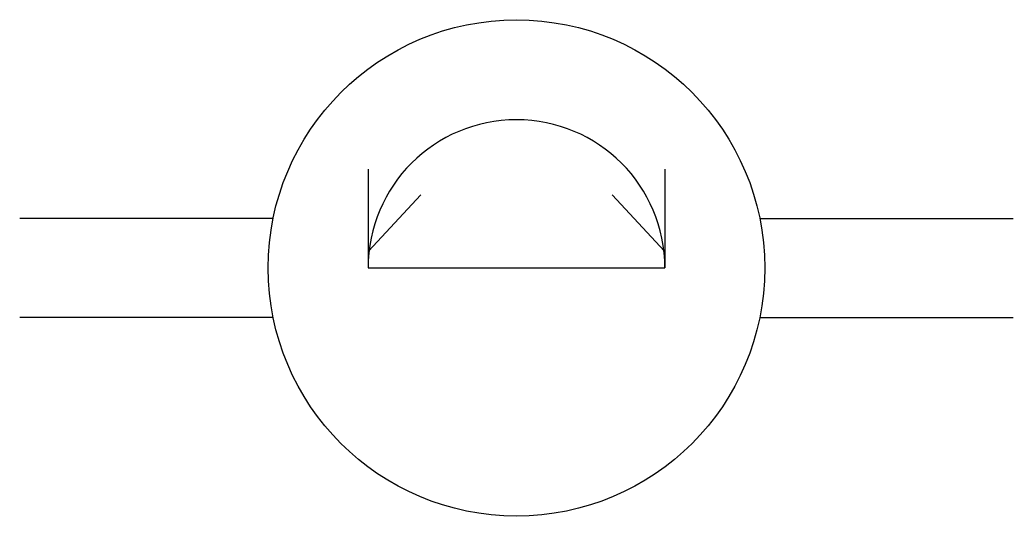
# Model space of a CAD drawing. Header units: millimetres. Extents: x 113.8 to 133.8, y -208.2 to -198.2.
import ezdxf

# ---------------------------------------------------------------- set-up
doc = ezdxf.new("R2010")
doc.units = ezdxf.units.MM
doc.linetypes.add('K5LT_BASIC', pattern=[0])

msp = doc.modelspace()

# ---------------------------------------------------------------- linework, layer by layer
at = {"color": 1, "linetype": 'K5LT_BASIC'}
for p, q in [((120.81, -201.243), (120.81, -203.235)), ((126.786, -201.243), (126.786, -203.235)), ((120.818, -202.893), (121.872, -201.764)), ((126.778, -202.893), (125.725, -201.764)), ((118.898, -202.239), (113.798, -202.239)), ((128.698, -202.239), (133.798, -202.239)), ((120.81, -203.235), (126.786, -203.235)), ((118.898, -204.231), (113.798, -204.231)), ((128.698, -204.231), (133.798, -204.231))]:
    msp.add_line(p, q, dxfattribs=at)
msp.add_circle((123.798, -203.235), 5, dxfattribs=at)
msp.add_arc((123.798, -203.235), 2.988, 0, 180, dxfattribs=at)

doc.saveas('drawing.dxf')
